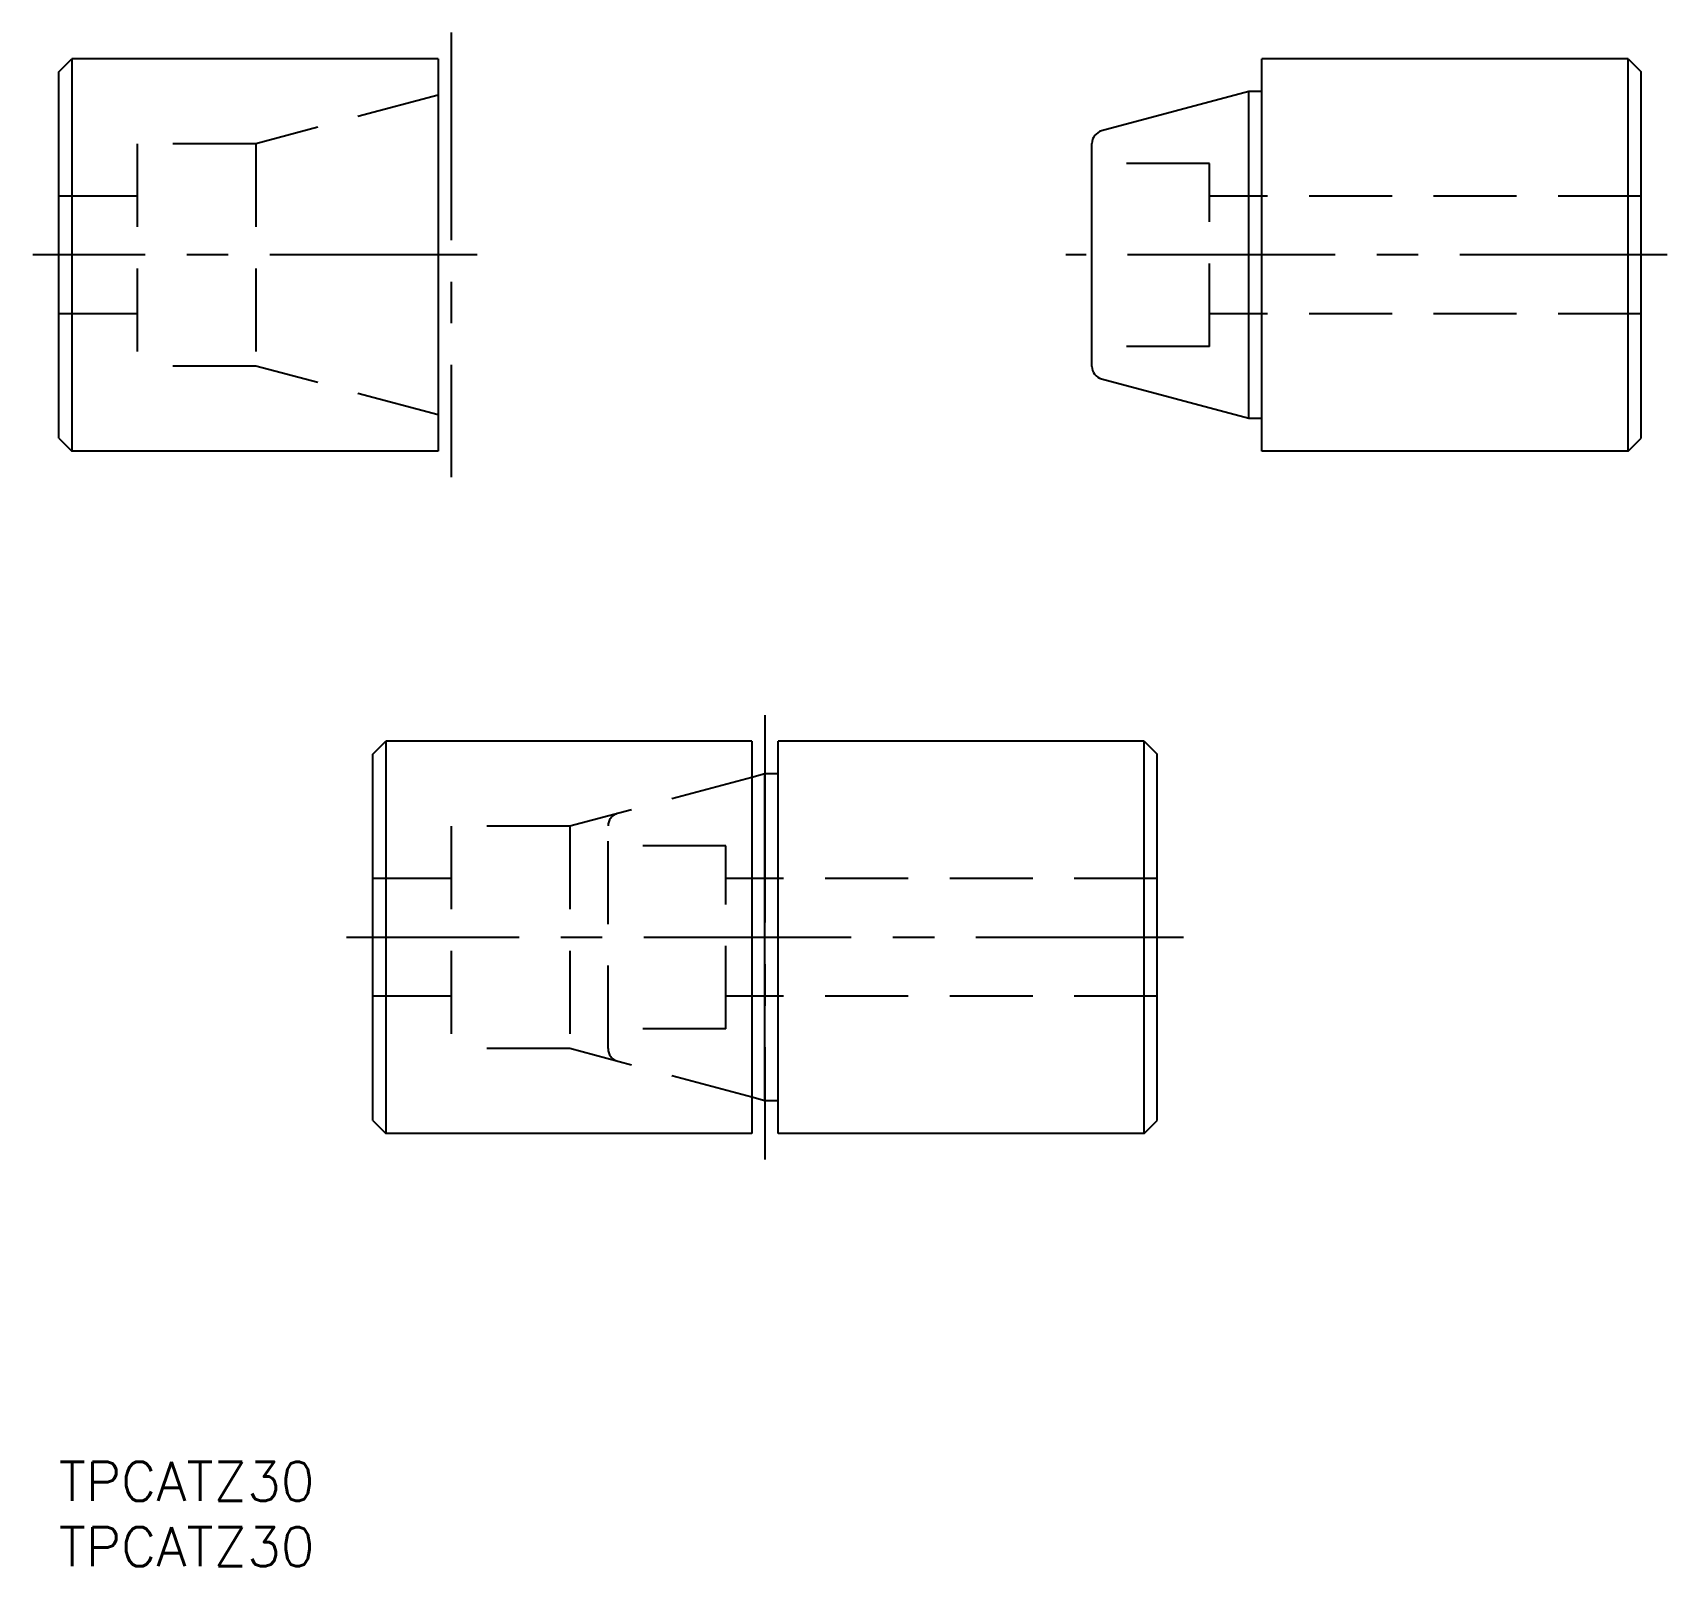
# Model space of a CAD drawing. Extents: x -2 to 123, y -8 to 109.
import ezdxf

# ---------------------------------------------------------------- set-up
doc = ezdxf.new("R2010")
doc.units = 0
doc.header["$LTSCALE"] = 0.5
doc.linetypes.add('CENTER', pattern=[50.8, 31.75, -6.35, 6.35, -6.35])
doc.linetypes.add('DASHED', pattern=[19.05, 12.7, -6.35])
doc.layers.get('0').update_dxf_attribs({"linetype": 'CONTINUOUS'})
doc.layers.add('CENTER', color=1, linetype='CENTER')
doc.styles.get("Standard").update_dxf_attribs({"font": 'txt.shx', "height": 3, "bigfont": 'bigfont.shx'})

# ---------------------------------------------------------------- blocks, each defined once
blk = doc.blocks.new('*U6')
at = {"color": 7, "linetype": 'CONTINUOUS'}
blk.add_text('TPCATZ30', height=3, dxfattribs=at).set_placement((0, -3))
blk = doc.blocks.new('*U7')
at = {"color": 7, "linetype": 'CONTINUOUS'}
blk.add_text('TPCATZ30', height=3, dxfattribs=at).set_placement((0, -8))

msp = doc.modelspace()

# ---------------------------------------------------------------- linework, layer by layer
at = {"color": 7, "linetype": 'CONTINUOUS'}
for p, q in [((0, 106.29), (1, 107.29)), ((0, 78.29), (0, 106.29)), ((29, 107.29), (1, 107.29)), ((1, 107.29), (1, 77.29)), ((29, 107.29), (29, 77.29)), ((92, 77.29), (92, 107.29)), ((120, 107.29), (92, 107.29)), ((120, 107.29), (121, 106.29)), ((120, 77.29), (120, 107.29)), ((121, 78.29), (121, 106.29)), ((91, 104.79), (79.74, 101.77)), ((92, 104.79), (91, 104.79)), ((91, 79.79), (91, 104.79)), ((79, 83.77), (79, 100.81)), ((91, 79.79), (79.74, 82.8)), ((92, 79.79), (91, 79.79)), ((0, 78.29), (1, 77.29)), ((120, 77.29), (121, 78.29)), ((29, 77.29), (1, 77.29)), ((120, 77.29), (92, 77.29)), ((24, 54.1), (25, 55.1)), ((53, 55.1), (25, 55.1)), ((25, 55.1), (25, 25.1)), ((53, 55.1), (53, 25.1)), ((55, 25.1), (55, 55.1)), ((83, 55.1), (55, 55.1)), ((83, 55.1), (84, 54.1)), ((83, 25.1), (83, 55.1)), ((24, 26.1), (24, 54.1)), ((84, 26.1), (84, 54.1)), ((54, 52.6), (53, 52.33)), ((55, 52.6), (54, 52.6)), ((54, 27.6), (54, 52.6)), ((54, 27.6), (53, 27.87)), ((55, 27.6), (54, 27.6)), ((24, 26.1), (25, 25.1)), ((53, 25.1), (25, 25.1)), ((83, 25.1), (55, 25.1)), ((83, 25.1), (84, 26.1))]:
    msp.add_line(p, q, dxfattribs=at)
at = {"color": 3, "linetype": 'DASHED'}
for p, q in [((29, 104.52), (15.07, 100.79)), ((6, 100.79), (6, 83.79)), ((15.07, 100.79), (6, 100.79)), ((15.07, 100.79), (15.07, 83.79)), ((88, 99.29), (79, 99.29)), ((88, 85.29), (88, 99.29)), ((6, 96.79), (0, 96.79)), ((121, 96.79), (88, 96.79)), ((6, 87.79), (0, 87.79)), ((121, 87.79), (88, 87.79)), ((88, 85.29), (79, 85.29)), ((15.07, 83.79), (6, 83.79)), ((29, 80.06), (15.07, 83.79)), ((53, 52.33), (39.07, 48.6)), ((30, 48.6), (30, 31.6)), ((39.07, 48.6), (30, 48.6)), ((39.07, 48.6), (39.07, 31.6)), ((42, 31.59), (42, 48.62)), ((51, 47.1), (42, 47.1)), ((51, 33.1), (51, 47.1)), ((30, 44.6), (24, 44.6)), ((84, 44.6), (51, 44.6)), ((30, 35.6), (24, 35.6)), ((84, 35.6), (51, 35.6)), ((51, 33.1), (42, 33.1)), ((39.07, 31.6), (30, 31.6)), ((53, 27.87), (39.07, 31.6))]:
    msp.add_line(p, q, dxfattribs=at)
at = {"color": 7, "linetype": 'CONTINUOUS'}
for centre, start, end in [((80, 100.81), 105, 180), ((80, 83.77), 180, 255)]:
    msp.add_arc(centre, 1, start, end, dxfattribs=at)
at = {"color": 3, "linetype": 'DASHED'}
for centre, start, end in [((43, 48.62), 105, 180), ((43, 31.59), 180, 255)]:
    msp.add_arc(centre, 1, start, end, dxfattribs=at)
at = {"layer": 'CENTER', "color": 1, "linetype": 'CENTER'}
for p, q in [((30, 109.29), (30, 75.29)), ((32, 92.29), (-2, 92.29)), ((123, 92.29), (77, 92.29)), ((54, 57.1), (54, 23.1)), ((86, 40.1), (22, 40.1))]:
    msp.add_line(p, q, dxfattribs=at)

# ---------------------------------------------------------------- block references
at = {"color": 7, "linetype": 'CONTINUOUS'}
for name in ['*U6', '*U7']:
    msp.add_blockref(name, (0, 0), dxfattribs=at)

doc.saveas('drawing.dxf')
